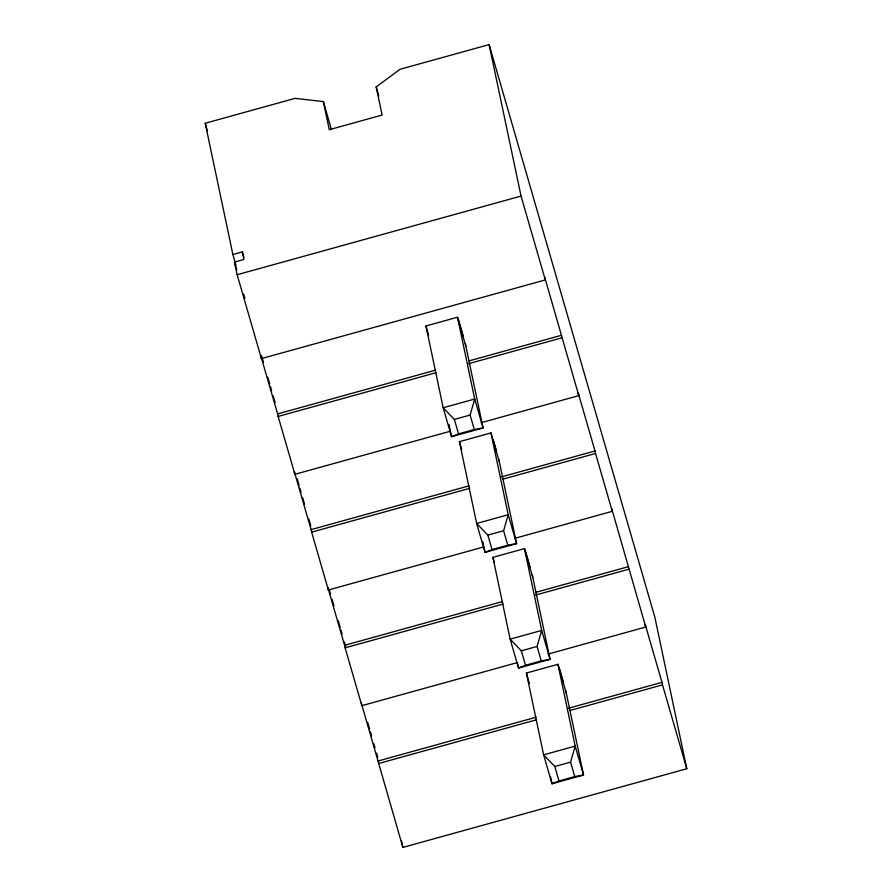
<?xml version="1.0" encoding="UTF-8"?>
<svg xmlns="http://www.w3.org/2000/svg" width="892" height="892" viewBox="0 0 892 892"><rect width="100%" height="100%" fill="white"/><g stroke="black" fill="none" stroke-linecap="round" stroke-linejoin="round"><path stroke-width="1.34" d="M448.966 424.425L451.553 436.69L458.533 433.88L454.351 419.418L443.179 407.767L474.722 399.036L483.096 427.959L474.31 429.52L470.117 415.059L474.722 399.036L457.485 317.229L425.941 325.97L443.179 407.767L451.553 436.69L483.096 427.959L465.323 343.621M482.739 541.477L485.036 552.382L492.016 549.572L487.835 535.111L476.663 523.459L508.206 514.729L516.58 543.641L507.793 545.202L503.601 530.74L508.206 514.729L490.968 432.921L459.425 441.663L476.663 523.459L485.036 552.382L516.58 543.641L498.806 459.313M517.371 662.622L518.52 668.075L525.5 665.265L521.318 650.803L510.146 639.151L541.7 630.41L550.063 659.333L541.277 660.894L537.096 646.432L541.7 630.41L524.451 548.613L492.908 557.355L510.146 639.151L518.52 668.075L550.063 659.333L532.301 575.006M550.565 776.954L552.003 783.767L558.983 780.957L554.802 766.496L543.629 754.844L575.184 746.102L583.546 775.025L574.76 776.586L570.579 762.125L575.184 746.102L557.946 664.306L526.392 673.047L543.629 754.844L552.003 783.767L583.546 775.025L565.784 690.698M235.979 265.236L232.879 254.532L205.216 123.252L295.051 98.365L323.339 101.576L329.271 129.708L382.111 115.068L376.179 86.937L400.062 69.275L489.117 44.6L654.862 617.275L686.784 768.748L402.883 847.4L361.327 703.152M232.879 254.532L242.345 251.912L243.895 257.264M481.044 422.719L578.797 395.635L544.778 277.423L545.313 279.943L261.412 358.606L237.138 274.725L234.473 262.103L243.94 259.483L242.345 251.912M237.138 274.725L521.039 196.073L489.117 44.6M450.237 431.26L294.895 474.299L278.148 416.452L277.624 413.921L435.642 370.147M469.125 360.87L561.525 335.269M278.148 416.452L436.177 372.666M468.311 363.769L562.06 337.789M454.351 419.418L470.117 415.059M458.533 433.88L474.31 429.52M483.72 546.952L328.379 589.991L311.631 532.145L311.107 529.614L469.125 485.839M501.271 476.93L595.009 450.962L578.272 393.116L578.797 395.635M311.631 532.145L469.66 488.359M503.144 479.082L595.544 453.482L595.009 450.962M487.835 535.111L503.601 530.74M514.528 538.411L612.28 511.328L611.756 508.808L645.763 627.02L548.011 654.104M492.016 549.572L507.793 545.202M517.204 662.644L361.862 705.672L345.115 647.837L344.591 645.306L502.609 601.531M536.092 592.255L628.492 566.654M345.115 647.837L503.144 604.051M535.278 595.142L629.027 569.174M521.318 650.803L537.096 646.432M525.5 665.265L541.277 660.894M378.074 760.999L536.092 717.224M568.237 708.315L661.976 682.347L645.239 624.5L645.763 627.02M378.609 763.519L536.627 719.744M570.111 710.467L662.511 684.866L661.976 682.347M554.802 766.496L570.579 762.125M558.983 780.957L574.76 776.586M521.039 196.073L545.313 279.943M595.544 453.482L612.28 511.328M662.511 684.866L686.784 768.748M458.209 318.7L463.16 335.793M493.22 439.656L496.264 450.17M525.176 550.085L530.127 567.178M559.05 667.093L563.61 682.871M457.485 317.229L465.858 346.152M490.968 432.921L499.342 461.844M524.451 548.613L532.825 577.537M557.946 664.306L566.308 693.229M376.179 86.937L378.844 96.146M425.941 325.97L428.606 335.169M459.425 441.663L461.71 449.546M492.908 557.355L494.436 562.607M526.392 673.047L529.435 683.562M323.339 101.576L331.333 129.184M205.216 123.252L207.501 131.18M234.473 262.103L236.793 270.131M243.772 294.215L244.932 298.229M261.579 355.763L263.519 362.453M267.778 377.171L269.719 383.861M270.488 386.537L271.647 390.551M273.197 395.903L275.137 402.593M297.214 478.859L299.143 485.549M299.924 488.225L301.083 492.239M302.633 497.591L304.562 504.281M308.833 518.999L310.762 525.689M329.349 589.924L330.508 593.938M332.058 599.29L333.998 605.98M338.258 620.698L340.198 627.388M340.967 630.064L342.127 634.078M344.457 642.106L345.617 646.12M367.694 722.386L369.623 729.076M370.403 731.752L371.563 735.766M373.882 743.794L375.053 747.808M376.602 753.16L377.762 757.174M277.624 413.921L260.877 356.075L261.412 358.606M311.107 529.614L294.36 471.768L294.895 474.299M344.591 645.306L327.843 587.46L328.379 589.991M401.556 841.089L402.883 847.4"/></g></svg>
